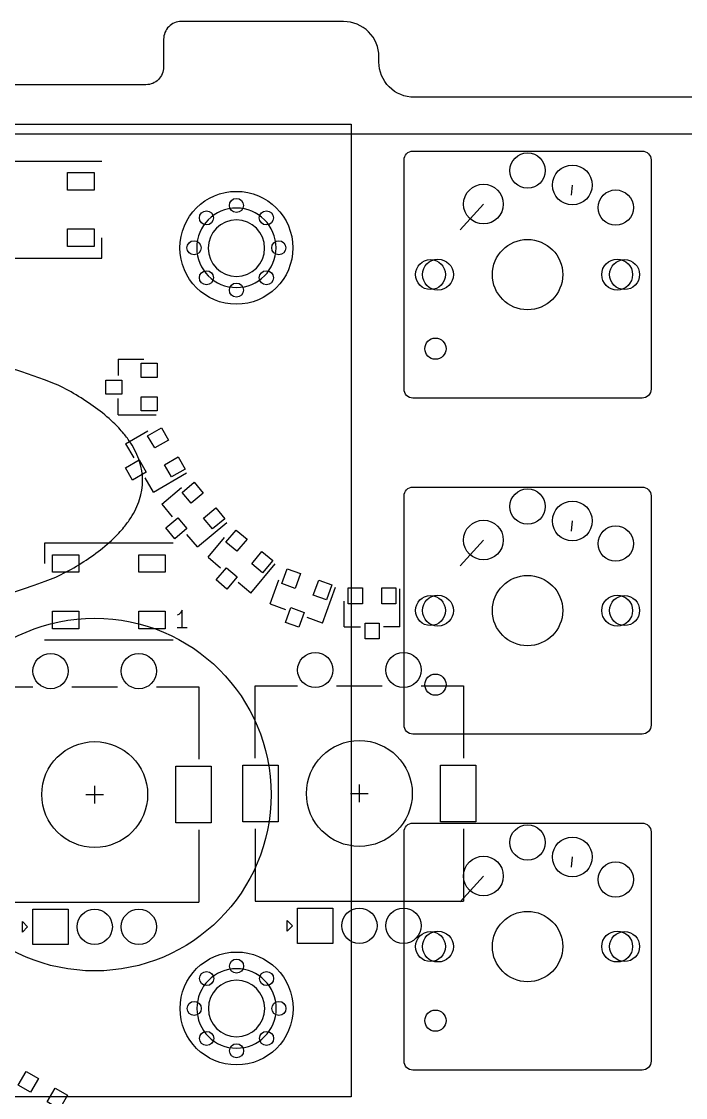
# Model space of a CAD drawing. Header units: millimetres. Extents: x -1 to 306, y -100 to 5.
# Drawn here: x 171.3 to 209, y -56.2 to 4.8 of the extents above; entities that cross this region are included whole.
import ezdxf

# ---------------------------------------------------------------- set-up
doc = ezdxf.new("R2010")
doc.units = ezdxf.units.MM
doc.header["$MEASUREMENT"] = 0
for name, color, linetype, lineweight in [('PCB', 5, 'Continuous', 25), ('Quasar', 2, 'Continuous', 25), ('Top Plate', 3, 'Continuous', 25)]:
    doc.layers.add(name, color=color, linetype=linetype, lineweight=lineweight)

msp = doc.modelspace()

# ---------------------------------------------------------------- linework, layer by layer
msp.add_lwpolyline([(218.397, 0.529), (193.603, 0.529, -0.414214), (191.603, 2.529), (191.603, 2.825, 0.414214), (189.603, 4.825), (180.4, 4.825, 0.414214), (179.4, 3.825), (179.4, 2.243, -0.414214), (178.4, 1.243), (131.039, 1.243, -0.414214), (130.039, 2.243), (130.039, 3.825, 0.414214), (129.039, 4.825), (116.297, 4.825, 0.414214), (114.297, 2.825), (114.297, 2.475, -0.414214), (112.297, 0.475)], format="xyb")
at = {"flags": 128}
for points in [[(206.525, -2.525, -0.414214), (207.025, -3.025), (207.025, -16.025, -0.414214), (206.525, -16.525), (193.525, -16.525, -0.414214), (193.025, -16.025), (193.025, -3.025, -0.414214), (193.525, -2.525)], [(181.275, -8.005, 1), (185.775, -8.005, 1)], [(206.525, -21.575, -0.414214), (207.025, -22.075), (207.025, -35.075, -0.414214), (206.525, -35.575), (193.525, -35.575, -0.414214), (193.025, -35.075), (193.025, -22.075, -0.414214), (193.525, -21.575)], [(206.525, -40.625, -0.414214), (207.025, -41.125), (207.025, -54.125, -0.414214), (206.525, -54.625), (193.525, -54.625, -0.414214), (193.025, -54.125), (193.025, -41.125, -0.414214), (193.525, -40.625)], [(181.285, -51.135, 1), (185.785, -51.135, 1)]]:
    msp.add_lwpolyline(points, format="xyb", close=True, dxfattribs=at)
msp.add_circle((175.495, -39.005), 10)
at = {"layer": 'PCB', "flags": 128}
for points in [[(301.628, -1.564), (25.799, -1.564)], [(168.605, -3.085), (175.905, -3.085)], [(173.955, -4.735), (173.955, -3.735), (175.455, -3.735), (175.455, -4.735), (173.955, -4.735)], [(202.525, -5.025), (202.565, -4.445)], [(196.215, -6.985), (197.525, -5.525)], [(173.955, -7.935), (173.955, -6.935), (175.455, -6.935), (175.455, -7.935), (173.955, -7.935)], [(175.905, -8.585), (175.905, -7.435)], [(168.605, -8.585), (175.905, -8.585)], [(176.815, -14.325), (176.815, -15.255)], [(176.815, -14.325), (178.275, -14.325)], [(179.025, -14.555), (179.025, -15.355), (178.125, -15.355), (178.125, -14.555), (179.025, -14.555)], [(177.025, -15.505), (177.025, -16.305), (176.125, -16.305), (176.125, -15.505), (177.025, -15.505)], [(179.025, -16.455), (179.025, -17.255), (178.125, -17.255), (178.125, -16.455), (179.025, -16.455)], [(176.815, -17.485), (176.815, -16.555)], [(176.815, -17.485), (178.975, -17.485)], [(179.276, -18.211), (179.676, -18.904), (178.896, -19.354), (178.496, -18.661), (179.276, -18.211)], [(177.247, -19.117), (178.511, -18.387)], [(177.247, -19.117), (177.712, -19.922)], [(178.019, -20.034), (178.419, -20.726), (177.639, -21.176), (177.239, -20.484), (178.019, -20.034)], [(180.226, -19.856), (180.626, -20.549), (179.846, -20.999), (179.446, -20.306), (180.226, -19.856)], [(178.827, -21.853), (178.362, -21.048)], [(178.827, -21.853), (180.697, -20.773)], [(181.133, -21.299), (181.647, -21.912), (180.957, -22.491), (180.443, -21.878), (181.133, -21.299)], [(179.292, -22.544), (180.41, -21.605)], [(179.292, -22.544), (179.89, -23.256)], [(182.354, -22.755), (182.868, -23.368), (182.179, -23.946), (181.664, -23.333), (182.354, -22.755)], [(180.211, -23.313), (180.725, -23.925), (180.036, -24.504), (179.522, -23.891), (180.211, -23.313)], [(181.323, -24.964), (182.978, -23.576)], [(202.525, -24.075), (202.565, -23.495)], [(181.323, -24.964), (180.725, -24.252)], [(183.513, -24.006), (184.126, -24.521), (183.547, -25.21), (182.934, -24.696), (183.513, -24.006)], [(179.945, -24.755), (172.645, -24.755)], [(172.645, -24.755), (172.645, -25.905)], [(181.916, -25.552), (182.855, -24.433)], [(196.215, -26.035), (197.525, -24.575)], [(174.595, -25.405), (174.595, -26.405), (173.095, -26.405), (173.095, -25.405), (174.595, -25.405)], [(179.495, -25.405), (179.495, -26.405), (177.995, -26.405), (177.995, -25.405), (179.495, -25.405)], [(181.916, -25.552), (182.629, -26.149)], [(184.968, -25.228), (185.581, -25.742), (185.003, -26.431), (184.39, -25.917), (184.968, -25.228)], [(182.955, -26.149), (183.568, -26.663), (182.989, -27.353), (182.377, -26.839), (182.955, -26.149)], [(184.337, -27.583), (185.725, -25.928)], [(186.402, -26.201), (187.154, -26.474), (186.846, -27.32), (186.095, -27.046), (186.402, -26.201)], [(185.43, -28.199), (185.93, -26.827)], [(184.337, -27.583), (183.624, -26.985)], [(188.188, -26.851), (188.94, -27.124), (188.632, -27.97), (187.88, -27.696), (188.188, -26.851)], [(188.4, -29.28), (189.139, -27.25)], [(189.865, -27.285), (190.665, -27.285), (190.665, -28.185), (189.865, -28.185), (189.865, -27.285)], [(191.765, -27.285), (192.565, -27.285), (192.565, -28.185), (191.765, -28.185), (191.765, -27.285)], [(192.795, -29.495), (192.795, -27.335)], [(189.635, -29.495), (189.635, -28.035)], [(174.595, -28.605), (174.595, -29.605), (173.095, -29.605), (173.095, -28.605), (174.595, -28.605)], [(179.495, -28.605), (179.495, -29.605), (177.995, -29.605), (177.995, -28.605), (179.495, -28.605)], [(180.445, -29.557), (180.445, -28.557), (180.35, -28.7), (180.255, -28.795), (180.159, -28.843)], [(185.43, -28.199), (186.304, -28.517)], [(186.611, -28.405), (187.363, -28.679), (187.055, -29.524), (186.303, -29.251), (186.611, -28.405)], [(188.4, -29.28), (187.526, -28.961)], [(180.731, -29.557), (180.159, -29.557)], [(189.635, -29.495), (190.565, -29.495)], [(190.815, -29.285), (191.615, -29.285), (191.615, -30.185), (190.815, -30.185), (190.815, -29.285)], [(192.795, -29.495), (191.865, -29.495)], [(179.945, -30.255), (172.645, -30.255)], [(169.595, -32.905), (171.995, -32.905)], [(174.195, -32.905), (176.795, -32.905)], [(178.995, -32.905), (181.395, -32.905)], [(181.395, -32.905), (181.395, -37.005)], [(184.595, -32.845), (186.995, -32.845)], [(184.595, -36.945), (184.595, -32.845)], [(189.195, -32.845), (191.795, -32.845)], [(193.995, -32.845), (196.395, -32.845)], [(196.395, -32.845), (196.395, -36.945)], [(182.095, -40.605), (180.095, -40.605), (180.095, -37.405), (182.095, -37.405), (182.095, -40.605)], [(185.895, -40.545), (183.895, -40.545), (183.895, -37.345), (185.895, -37.345), (185.895, -40.545)], [(197.095, -40.545), (195.095, -40.545), (195.095, -37.345), (197.095, -37.345), (197.095, -40.545)], [(174.995, -39.005), (175.995, -39.005)], [(175.495, -39.505), (175.495, -38.505)], [(189.995, -38.945), (190.995, -38.945)], [(190.495, -39.445), (190.495, -38.445)], [(181.395, -41.005), (181.395, -45.105)], [(184.595, -40.945), (184.595, -45.045)], [(196.395, -40.945), (196.395, -45.045)], [(202.525, -43.125), (202.565, -42.545)], [(196.215, -45.085), (197.525, -43.625)], [(169.595, -45.105), (181.395, -45.105)], [(184.595, -45.045), (196.395, -45.045)], [(173.995, -47.505), (171.995, -47.505), (171.995, -45.505), (173.995, -45.505), (173.995, -47.505)], [(188.995, -47.445), (186.995, -47.445), (186.995, -45.445), (188.995, -45.445), (188.995, -47.445)], [(171.395, -46.205), (171.695, -46.505)], [(171.395, -46.805), (171.395, -46.205)], [(186.395, -46.745), (186.395, -46.145)], [(186.395, -46.145), (186.695, -46.445)], [(171.695, -46.505), (171.395, -46.805)], [(186.695, -46.445), (186.395, -46.745)], [(171.608, -54.705), (172.301, -55.105), (171.851, -55.885), (171.158, -55.485), (171.608, -54.705)], [(173.254, -55.655), (173.946, -56.055), (173.496, -56.835), (172.804, -56.435), (173.254, -55.655)]]:
    msp.add_lwpolyline(points, dxfattribs=at)
at = {"layer": 'PCB'}
for centre, radius in [((200.025, -3.625), 1), ((202.565, -4.445), 1.125), ((183.525, -8.005), 3.2), ((197.525, -5.525), 1.125), ((205.025, -5.725), 1), ((183.525, -5.605), 0.4), ((181.828, -6.308), 0.4), ((185.222, -6.308), 0.4), ((181.125, -8.005), 0.4), ((185.925, -8.005), 0.4), ((200.025, -9.525), 1.994), ((194.525, -9.525), 0.85), ((194.945, -9.525), 0.875), ((205.105, -9.525), 0.875), ((205.525, -9.525), 0.85), ((181.828, -9.702), 0.4), ((185.222, -9.702), 0.4), ((183.525, -10.405), 0.4), ((194.805, -13.725), 0.6), ((200.025, -22.675), 1), ((202.565, -23.495), 1.125), ((197.525, -24.575), 1.125), ((205.025, -24.775), 1), ((200.025, -28.575), 1.994), ((194.525, -28.575), 0.85), ((194.945, -28.575), 0.875), ((205.105, -28.575), 0.875), ((205.525, -28.575), 0.85), ((172.995, -32.005), 1), ((177.995, -32.005), 1), ((187.995, -31.945), 1), ((192.995, -31.945), 1), ((194.805, -32.775), 0.6), ((190.495, -38.945), 3), ((175.495, -39.005), 3), ((200.025, -41.725), 1), ((202.565, -42.545), 1.125), ((197.525, -43.625), 1.125), ((205.025, -43.825), 1), ((175.495, -46.505), 1), ((177.995, -46.505), 1), ((190.495, -46.445), 1), ((192.995, -46.445), 1), ((200.025, -47.625), 1.994), ((194.525, -47.625), 0.85), ((194.945, -47.625), 0.875), ((205.105, -47.625), 0.875), ((205.525, -47.625), 0.85), ((183.535, -51.135), 3.2), ((183.535, -48.735), 0.4), ((181.838, -49.438), 0.4), ((185.232, -49.438), 0.4), ((181.135, -51.135), 0.4), ((185.935, -51.135), 0.4), ((194.805, -51.825), 0.6), ((181.838, -52.832), 0.4), ((185.232, -52.832), 0.4), ((183.535, -53.535), 0.4)]:
    msp.add_circle(centre, radius, dxfattribs=at)
at = {"layer": 'Quasar', "flags": 128}
msp.add_lwpolyline([(152.943, -30.457, 0.091427), (173.291, -26.677, 0.052009), (175.55, -25.326, 0.03836), (176.559, -24.485, 0.033253), (177.149, -23.851, 0.031656), (177.542, -23.312, 0.032784), (177.826, -22.808, 0.039035), (178.042, -22.27, 0.15992), (178.04, -20.124, 0.039035), (177.822, -19.586, 0.032784), (177.536, -19.082, 0.031656), (177.142, -18.545, 0.033253), (176.55, -17.913, 0.03836), (175.539, -17.075, 0.052009), (173.276, -15.73, 0.047368), (162.877, -12.853)], format="xyb", dxfattribs=at)
at = {"layer": 'Top Plate', "flags": 128}
msp.add_lwpolyline([(114.775, -56.15), (114.775, -1), (190.025, -1), (190.025, -56.15)], close=True, dxfattribs=at)
for points in [[(181.925, -8.025, 1), (185.125, -8.025, 1), (181.925, -8.025)], [(181.935, -51.135, 1), (185.135, -51.135, 1), (181.935, -51.135)]]:
    msp.add_lwpolyline(points, format="xyb", dxfattribs=at)
at = {"layer": 'Top Plate'}
msp.add_circle((175.495, -39.005), 10, dxfattribs=at)

doc.saveas('drawing.dxf')
